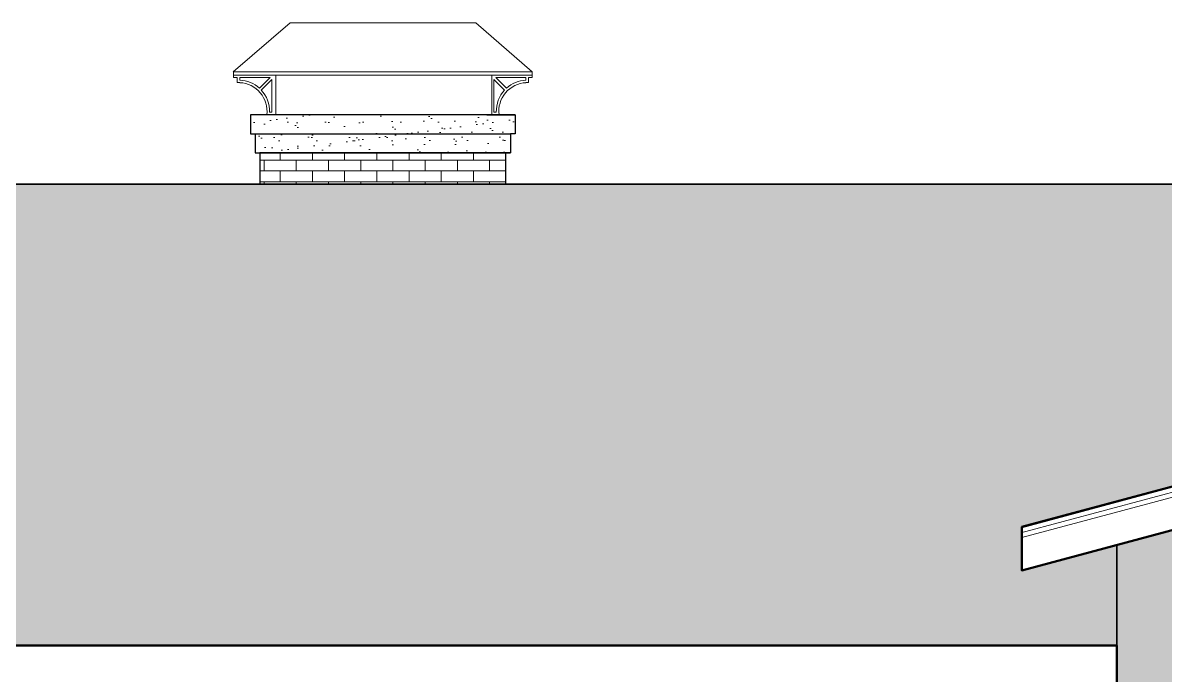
# Model space of a CAD drawing. Header units: millimetres. Extents: x 1582001 to 3303937, y 226471 to 491235.
# Drawn here: x 1704005 to 1711211, y 426652 to 430763 of the extents above; entities that cross this region are included whole.
import ezdxf

# ---------------------------------------------------------------- set-up
doc = ezdxf.new("R2010")
doc.units = ezdxf.units.MM
doc.layers.get('Defpoints').update_dxf_attribs({"color": 255, "lineweight": 30})
for name, color, linetype, lineweight in [('Конструктивный - Несущий_Ном_пера__1', 7, 'Continuous', 13), ('Кровля', 232, 'Continuous', 25), ('Оболочка - Крыша_Ном_пера__1', 7, 'Continuous', 13), ('Штриховки', 251, 'Continuous', 20)]:
    doc.layers.add(name, color=color, linetype=linetype, lineweight=lineweight)
doc.layers.add('Т-Подписи', color=7, linetype='Continuous')

msp = doc.modelspace()

# ---------------------------------------------------------------- hatches: boundary and pattern name
at = {"lineweight": 18, "ltscale": 100, "true_color": 0x4c2f26}
h = msp.add_hatch(dxfattribs=at)
h.set_pattern_fill('AR-RSHKE', color=29, scale=0.5, style=0)
h.set_pattern_definition([(0, (110711.57, 149717.42), (323.85, 152.4), [76.2, -63.5, 88.9, -38.1, 114.3, -50.8]), (0, (110787.77, 149723.77), (323.85, 152.4), [63.5, -241.3, 50.8, -76.2]), (0, (110940.17, 149707.89), (323.85, 152.4), [38.1, -393.7]), (90, (110711.57, 149717.42), (-107.95, 152.4), [146.05, -463.55]), (90, (110787.77, 149717.42), (-107.95, 152.4), [142.875, -466.725]), (90, (110851.27, 149717.42), (-107.95, 152.4), [133.35, -476.25]), (90, (110940.17, 149707.89), (-107.95, 152.4), [146.05, -463.55]), (90, (110978.27, 149707.89), (-107.95, 152.4), [146.05, -463.55]), (90, (111092.57, 149717.42), (-107.95, 152.4), [139.7, -469.9])])
edge = h.paths.add_edge_path()
edge.add_line((1713025.8, 429746.1), (1717185.8, 429746.1))
edge.add_line((1717185.8, 429746.1), (1717185.8, 428782.4))
edge.add_line((1717185.8, 428782.4), (1714695.8, 428782.4))
edge.add_line((1714695.8, 428782.4), (1714695.8, 428253.5))
edge.add_line((1714695.8, 428253.5), (1713745.8, 428508.1))
edge.add_line((1713745.8, 428508.1), (1710305.8, 427586.3))
edge.add_line((1710305.8, 427586.3), (1710305.8, 427312))
edge.add_line((1710305.8, 427312), (1710905.8, 427472.8))
edge.add_line((1710905.8, 427472.8), (1710905.8, 426839.8))
edge.add_line((1710905.8, 426839.8), (1702895.8, 426839.8))
edge.add_line((1702895.8, 426839.8), (1702895.8, 429746.1))
edge.add_line((1702895.8, 429746.1), (1712645.8, 429746.1))
edge = h.paths.add_edge_path(flags=16)
edge.add_line((1713025.8, 429746.1), (1713025.8, 429034.1))
edge.add_line((1713025.8, 429034.1), (1712645.8, 429034.1))
edge.add_line((1712645.8, 429034.1), (1712645.8, 429746.1))
at = {"lineweight": -3, "ltscale": 100, "true_color": 0xffe3c7}
msp.add_hatch(color=254, dxfattribs=at).paths.add_polyline_path([(1711465.8, 427335.3), (1713745.8, 427904), (1716025.8, 427335.3), (1716025.8, 424126.3), (1716585.8, 424126.3), (1716585.8, 427472.8), (1713745.8, 428233.7), (1710905.8, 427472.8), (1710905.8, 426839.8), (1710905.8, 426565.5), (1710905.8, 424126.3), (1711465.8, 424126.3)])
at = {"layer": 'Конструктивный - Несущий_Ном_пера__1', "ltscale": 100}
h = msp.add_hatch(dxfattribs=at)
h.set_pattern_fill('AR-SAND', color=41, scale=3, style=0)
h.set_pattern_definition([(37.5, (110711.57, 149155.66), (-4.800094, 146.823971), [0, -115.824, 0, -129.54, 0, -123.825]), (7.5, (110711.57, 149155.66), (134.856985, 215.04753), [0, -62.484, 0, -104.394, 0, -40.005]), (327.5, (110617.85, 149155.66), (237.297711, 0.431155), [0, -38.1, 0, -137.16, 0, -179.07]), (317.5, (110617.85, 149155.66), (229.066936, 66.878797), [0, -19.05, 0, -89.916, 0, -102.87])])
h.paths.add_polyline_path([(1707080.8, 430064.3), (1707110.8, 430064.3), (1707110.8, 430184.3), (1706930.8, 430184.3), (1705830.8, 430184.3), (1705830.8, 430064.3)])
h.paths.add_polyline_path([(1707080.8, 429944.3), (1707080.8, 430064.3), (1705860.8, 430064.3), (1705860.8, 429944.3)])
h.paths.add_polyline_path([(1705440.8, 430184.3), (1705440.8, 430064.3), (1705470.8, 430064.3), (1705470.8, 429944.3), (1705886.7, 429944.3), (1705886.7, 430064.3), (1705832.2, 430064.3), (1705832.2, 430184.3)])
at = {"layer": 'Конструктивный - Несущий_Ном_пера__1', "linetype": 'Continuous', "lineweight": 18, "true_color": 0x4c2f26}
h = msp.add_hatch(dxfattribs=at)
h.set_pattern_fill('AR-BRSTD', color=29, style=0)
h.set_pattern_definition([(0, (110711.57, 149717.416), (0, 67.7418), []), (90, (110711.57, 149717.42), (-101.6, 67.7418), [67.7418, -67.7418])])
h.paths.add_polyline_path([(1705500.8, 429746.1), (1707050.8, 429746.1), (1707050.8, 429944.3), (1705500.8, 429944.3)])

# ---------------------------------------------------------------- linework, layer by layer
at = {"color": 0, "lineweight": -3, "ltscale": 100}
msp.add_lwpolyline([(1705500.8, 429746.1), (1707050.8, 429746.1), (1707050.8, 429944.3), (1705500.8, 429944.3)], close=True, dxfattribs=at)
at = {"color": 0, "lineweight": 50, "ltscale": 100}
msp.add_lwpolyline([(1710305.8, 427586.3), (1713745.8, 428508.1), (1717185.8, 427586.3), (1717185.8, 427312), (1713745.8, 428233.7), (1710305.8, 427312), (1710305.8, 427586.3)], dxfattribs=at)
at = {"lineweight": 35}
msp.add_lwpolyline([(1710905.8, 427472.8), (1713745.8, 428233.7), (1716585.8, 427472.8), (1716585.8, 424126.3), (1710905.8, 424126.3), (1710905.8, 427472.8)], dxfattribs=at)
at = {"color": 0, "lineweight": 50, "ltscale": 100}
msp.add_lwpolyline([(1702895.8, 426565.5), (1710905.8, 426565.5), (1710905.8, 426839.8), (1702895.8, 426839.8)], close=True, dxfattribs=at)
at = {"layer": 'Defpoints', "color": 0, "lineweight": 35, "ltscale": 100}
msp.add_lwpolyline([(1713025.8, 429746.1), (1717185.8, 429746.1), (1717185.8, 428782.4), (1714695.8, 428782.4), (1714695.8, 428253.5), (1713745.8, 428508.1), (1710305.8, 427586.3), (1710305.8, 427312), (1710905.8, 427472.8), (1710905.8, 426839.8), (1702895.8, 426839.8), (1702895.8, 429746.1), (1712645.8, 429746.1)], dxfattribs=at)
at = {"layer": 'Конструктивный - Несущий_Ном_пера__1', "ltscale": 100}
for p, q in [((1705500.8, 429746.1), (1705500.8, 429944.3)), ((1707050.8, 429746.1), (1707050.8, 429944.3))]:
    msp.add_line(p, q, dxfattribs=at)
at = {"layer": 'Кровля'}
msp.add_lwpolyline([(1712645.8, 429746.1), (1702895.8, 429746.1), (1702895.8, 426839.8), (1710905.8, 426839.8), (1710905.8, 427472.8), (1710305.8, 427312), (1710305.8, 427586.3), (1713745.8, 428508.1), (1714695.8, 428253.5), (1714695.8, 428782.4)], dxfattribs=at)
msp.add_lwpolyline([(1702895.8, 426839.8), (1710905.8, 426839.8), (1710905.8, 426565.5), (1702895.8, 426565.5)], close=True, dxfattribs=at)
at = {"layer": 'Оболочка - Крыша_Ном_пера__1', "linetype": 'Continuous'}
for p, q in [((1713745.8, 428472.4), (1710300.8, 427549)), ((1713745.8, 428503.5), (1710305.8, 427581.4)), ((1713745.8, 428441.4), (1710305.8, 427519.2))]:
    msp.add_line(p, q, dxfattribs=at)
at = {"layer": 'Т-Подписи', "ltscale": 100}
for p, q in [((1707110.8, 430184.3), (1705440.8, 430184.3)), ((1705440.8, 430184.3), (1705440.8, 430064.3)), ((1705440.8, 430064.3), (1707080.8, 430064.3)), ((1705470.8, 430064.3), (1705470.8, 429944.3)), ((1705470.8, 429944.3), (1707080.8, 429944.3))]:
    msp.add_line(p, q, dxfattribs=at)
msp.add_lwpolyline([(1706930.8, 430184.3), (1707110.8, 430184.3), (1707110.8, 430064.3), (1707080.8, 430064.3), (1707080.8, 429944.3), (1707050.8, 429944.3)], dxfattribs=at)
at = {"layer": 'Штриховки'}
for p, q in [((1705332.7, 430454.2), (1705690.2, 430763.1)), ((1705690.2, 430763.1), (1706861.4, 430763.1)), ((1707218.8, 430454.2), (1706861.4, 430763.1)), ((1705333.9, 430454.2), (1707218.8, 430454.2)), ((1705333.9, 430454.2), (1705333.9, 430434.2)), ((1705333.9, 430434.2), (1707173.7, 430434.2)), ((1705600, 430434.2), (1705333.9, 430434.2)), ((1705333.9, 430434.2), (1705333.9, 430418.2)), ((1705357.9, 430418.2), (1705333.9, 430418.2)), ((1705357.9, 430386.2), (1705357.9, 430418.2)), ((1705564.7, 430418.2), (1705373.9, 430418.2)), ((1705373.9, 430402.2), (1705373.9, 430418.2)), ((1705564.7, 430418.2), (1705497.4, 430350.9)), ((1705576, 430406.9), (1705508.8, 430339.6)), ((1705576, 430406.9), (1705576, 430200.3)), ((1705600, 430434.2), (1705600, 430184.3)), ((1706952.7, 430434.2), (1707218.8, 430434.2)), ((1706963.7, 430184.3), (1706963.7, 430434.2)), ((1706976.7, 430406.9), (1707044, 430339.6)), ((1706976.7, 430406.9), (1706976.7, 430200.3)), ((1706988, 430418.2), (1707055.3, 430350.9)), ((1706988, 430418.2), (1707178.8, 430418.2)), ((1707178.8, 430402.2), (1707178.8, 430418.2)), ((1707194.8, 430418.2), (1707218.8, 430418.2)), ((1707194.8, 430386.2), (1707194.8, 430418.2)), ((1707218.8, 430454.2), (1707218.8, 430434.2)), ((1707218.8, 430434.2), (1707218.8, 430418.2)), ((1705373.9, 430386.2), (1705357.9, 430386.2)), ((1707178.8, 430386.2), (1707194.8, 430386.2)), ((1705561.1, 430200.3), (1705576, 430200.3)), ((1706990.4, 430200.3), (1706975.5, 430200.3)), ((1705600, 430184.3), (1705543.9, 430184.3)), ((1706951.5, 430184.3), (1707007.7, 430184.3))]:
    msp.add_line(p, q, dxfattribs=at)
for centre, radius, start, end in [((1705364.9, 430206.1), 196.3, 47.53964, 87.36429), ((1705364.9, 430206.1), 180.3, 353.07123, 87.13022), ((1705364.9, 430206.1), 196.3, 358.321, 42.86852), ((1707187.8, 430206.1), 196.3, 137.13148, 181.679), ((1707187.8, 430206.1), 180.3, 92.86978, 186.92877), ((1707187.8, 430206.1), 196.3, 92.63571, 132.46036)]:
    msp.add_arc(centre, radius, start, end, dxfattribs=at)

doc.saveas('drawing.dxf')
